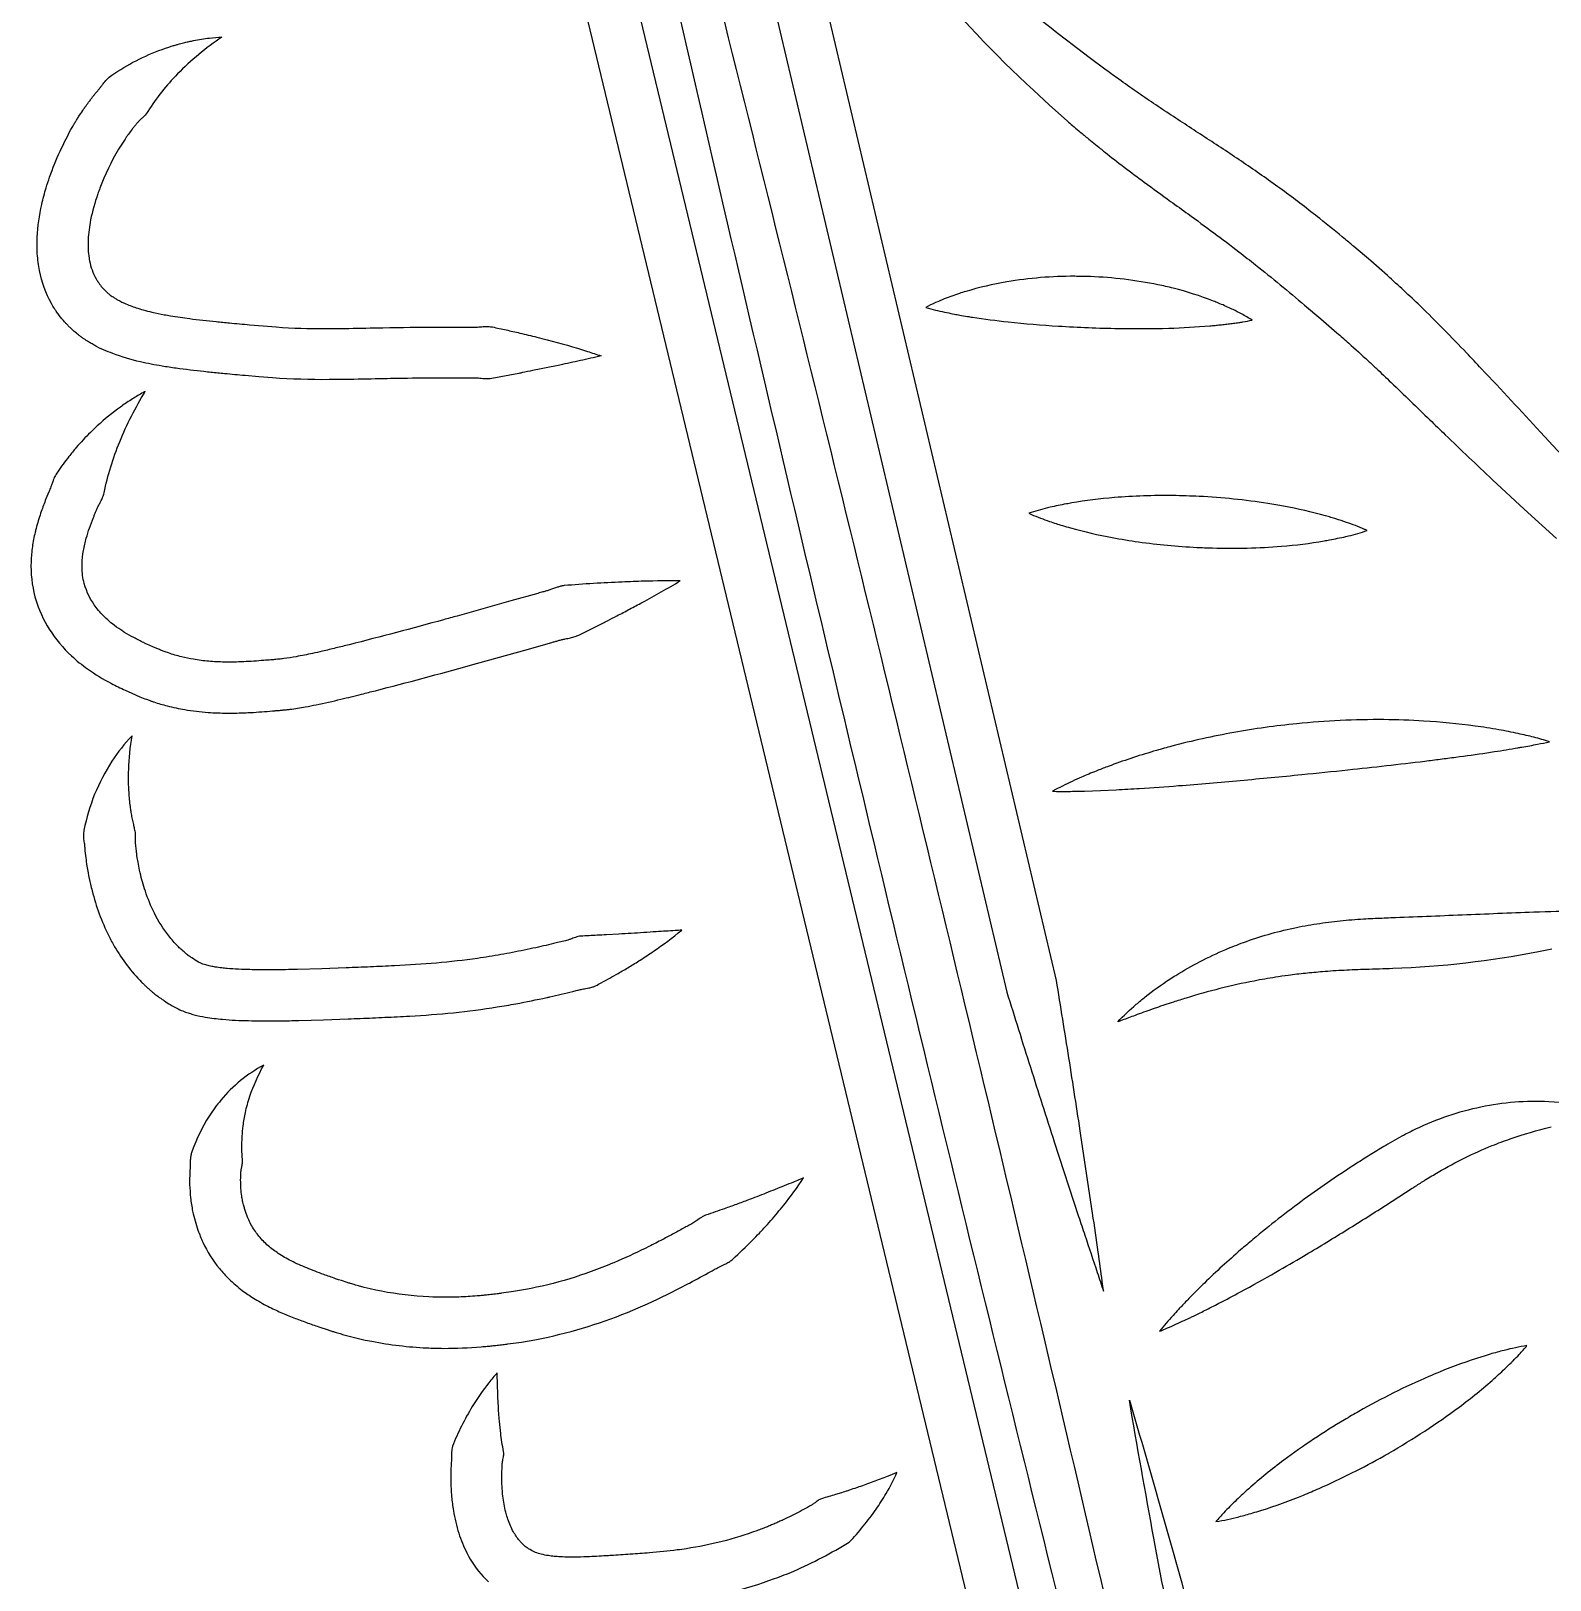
# Model space of a CAD drawing. Header units: millimetres. Extents: x 4236 to 5436, y 1579 to 2339.
# Drawn here: x 4721.5 to 4770.7, y 2014.5 to 2064.7 of the extents above; entities that cross this region are included whole.
import ezdxf

# ---------------------------------------------------------------- set-up
doc = ezdxf.new("R2010")
doc.units = ezdxf.units.MM
doc.layers.add('Default', color=70, linetype='Continuous')

msp = doc.modelspace()

# ---------------------------------------------------------------- linework, layer by layer
at = {"layer": 'Default'}
for points in [[(4763.026, 1971.17, -0.001033), (4762.717, 1972.191, -0.000412), (4761.803, 1975.256), (4760.602, 1979.346, -0.001171), (4759.414, 1983.44, -0.000652), (4758.238, 1987.536), (4734.322, 2086.89), (4733.502, 2091.072), (4732.698, 2095.259), (4731.911, 2099.449, -0.000465), (4731.336, 2102.595, -0.001216), (4731.149, 2103.645, -0.001217), (4731.46, 2102.625, -0.000464), (4732.38, 2099.562), (4733.584, 2095.472), (4734.773, 2091.378), (4735.945, 2087.281), (4759.845, 1987.923, -0.000978), (4761.066, 1981.648, -0.000585), (4761.465, 1979.554), (4762.257, 1975.365, -0.000412), (4762.837, 1972.22, -0.001033)], [(4737.867, 2085.845, 0.000527), (4738.785, 2081.712, 0.001195), (4741.588, 2069.327, 0.002596), (4749.33, 2036.363, 0.002761), (4757.418, 2003.482, 0.00124), (4760.553, 1991.176, 0.003664), (4765.966, 1970.712, 0.001679), (4764.21, 1978.996, 0.00312), (4758.682, 2003.786, 0.002663), (4750.937, 2036.749, 0.002733), (4742.847, 2069.63, 0.000373), (4741.809, 2073.733, 0.001503), (4738.652, 2086.034, 0.000332), (4737.58, 2090.129, 0.001539), (4735.412, 2098.314, 0.001425), (4734.301, 2102.4, 0.002268), (4736.059, 2094.116, 0.000665)], [(4725.151, 2061.923, -0.002247), (4725.105, 2061.884, 0.013275), (4725.053, 2061.833, 0.012126), (4724.987, 2061.761, 0.00061), (4724.924, 2061.687, -0.003417), (4724.877, 2061.632, 0.003741), (4724.802, 2061.537, -0.002744), (4724.687, 2061.381, 0.004937), (4724.63, 2061.303, 0.006879), (4724.575, 2061.223), (4724.367, 2060.896, 0.040756), (4723.762, 2059.629, 0.006422), (4723.694, 2059.443, 0.036027), (4723.46, 2058.6, 0.034895), (4723.381, 2057.96, 0.023383), (4723.382, 2057.652, 0.026894), (4723.412, 2057.359, 0.008463), (4723.426, 2057.279, 0.079853), (4723.638, 2056.696, 0.026643), (4723.696, 2056.599, -0.004045), (4723.803, 2056.448, -0.008581), (4723.854, 2056.394, 0.000622), (4723.916, 2056.327, 0.020481), (4724.012, 2056.239, 0.026505), (4724.099, 2056.167, 0.006068), (4724.162, 2056.122, -0.001429), (4724.259, 2056.055, 0.007187), (4724.313, 2056.025, 0.000901), (4724.404, 2055.976), (4724.477, 2055.935), (4724.557, 2055.901, 0.025675), (4724.937, 2055.755, 0.011187), (4725.165, 2055.685, 0.011172), (4725.449, 2055.612, 0.011493), (4725.845, 2055.529, 0.004603), (4726.048, 2055.493, 0.009316), (4726.672, 2055.402, 0.004297), (4727.096, 2055.351, 0.002639), (4727.526, 2055.305, 0.000953), (4727.741, 2055.283, 0.001759), (4727.958, 2055.262, 0.001177), (4728.612, 2055.203), (4729.05, 2055.165), (4729.477, 2055.131, 0.01873), (4731.069, 2055.077, 0.001078), (4731.177, 2055.078, 0.003181), (4731.828, 2055.085, 0.000816), (4732.929, 2055.107, -0.003736), (4734.705, 2055.129), (4735.649, 2055.129, -0.001196), (4735.76, 2055.129, 0.003565), (4735.871, 2055.128, 0.005647), (4735.954, 2055.129, 0.008015), (4736.038, 2055.133, -0.003071), (4736.232, 2055.146, -0.018535), (4736.343, 2055.146, -0.024707), (4736.482, 2055.132, -0.003049), (4736.925, 2055.036, -0.001362), (4737.367, 2054.936, -0.001811), (4737.918, 2054.802, -0.004659), (4738.249, 2054.717, -0.012988), (4739.563, 2054.34, -0.005732), (4739.999, 2054.197, -0.005257), (4739.331, 2054.041, -0.003505), (4738.665, 2053.897, -0.001264), (4738.223, 2053.806, -0.002965), (4738.002, 2053.76, -0.00126), (4737.782, 2053.716, 0.001553), (4737.451, 2053.651, 0.001091), (4737.341, 2053.628), (4736.462, 2053.46, -0.03193), (4736.353, 2053.449, -0.019518), (4736.216, 2053.451, -0.002799), (4736.025, 2053.468, 0.008397), (4735.943, 2053.472, 0.005929), (4735.806, 2053.475, 0.001644), (4735.697, 2053.476, -0.002778), (4735.587, 2053.476), (4734.712, 2053.476, 0.002983), (4733.399, 2053.462, 0.000874), (4732.96, 2053.454, -0.000831), (4731.857, 2053.432, -0.00267), (4731.185, 2053.424, -0.019466), (4729.359, 2053.482), (4728.907, 2053.518), (4728.467, 2053.556, -0.001192), (4727.803, 2053.616, -0.001726), (4727.58, 2053.638, -0.001777), (4727.134, 2053.684, -0.008711), (4726.232, 2053.793, -0.006264), (4725.774, 2053.863, -0.005632), (4725.426, 2053.926, -0.008642), (4725.075, 2054.002, -0.033609), (4724.178, 2054.27, -0.013894), (4723.874, 2054.395), (4723.753, 2054.449), (4723.632, 2054.514, 0.001914), (4723.571, 2054.547, -0.001065), (4723.511, 2054.58, -0.007135), (4723.391, 2054.648, -0.001025), (4723.244, 2054.747, -0.005069), (4723.156, 2054.808, -0.008983), (4723.07, 2054.872, -0.023069), (4722.931, 2054.989, -0.025527), (4722.794, 2055.11, -0.009931), (4722.717, 2055.188, -0.005812), (4722.643, 2055.269, -0.001457), (4722.52, 2055.406, 0.001283), (4722.433, 2055.524, -0.005396), (4722.348, 2055.643, -0.008275), (4722.287, 2055.733, -0.022493), (4722.194, 2055.889, -0.079268), (4721.805, 2056.957, -0.032211), (4721.734, 2057.5, -0.027517), (4721.729, 2058.031, -0.044625), (4721.877, 2059.104, -0.018506), (4722.02, 2059.642, -0.010228), (4722.133, 2059.989, -0.044567), (4722.88, 2061.627, -0.002755), (4722.941, 2061.733, -0.003096), (4723.006, 2061.837, -0.001813), (4723.072, 2061.942, -0.001079), (4723.205, 2062.15, -0.008733), (4723.276, 2062.251, -0.002871), (4723.312, 2062.301, -0.003137), (4723.422, 2062.45, 0.00288), (4723.496, 2062.55, -0.010901), (4723.552, 2062.623, -0.006182), (4723.611, 2062.695, -0.000522), (4723.691, 2062.789, 0.004867), (4723.75, 2062.86, 0.009064), (4723.807, 2062.933, -0.005293), (4723.864, 2063.007, -0.024381), (4723.985, 2063.148, -0.036846), (4724.148, 2063.29, -0.064795), (4725.776, 2064.127, -0.004022), (4725.889, 2064.167, -0.010448), (4726.03, 2064.214, -0.004005), (4726.115, 2064.241, -0.002595), (4726.228, 2064.274, -0.00059), (4726.342, 2064.307, -0.000862), (4726.513, 2064.35, -0.004545), (4726.656, 2064.383, -0.008118), (4726.799, 2064.413, -0.018837), (4727.315, 2064.494, -0.018304), (4727.717, 2064.526, 0.050539), (4726.275, 2063.33, 0.052728), (4725.315, 2062.119, -0.065813), (4725.196, 2061.965, -0.015126)], [(4760.404, 2055.24, 0.001298), (4760.49, 2055.251, 0.003605), (4760.661, 2055.275, 0.004044), (4760.791, 2055.295, 0.013408), (4761.096, 2055.353, 0.020007), (4760.752, 2055.556, 0.010997), (4760.479, 2055.695, 0.00331), (4760.401, 2055.732, 0.012754), (4760.005, 2055.907, 0.003257), (4759.845, 2055.972, 0.031911), (4758.542, 2056.386, 0.010341), (4758.044, 2056.5, 0.041759), (4755.856, 2056.762, 0.009142), (4755.347, 2056.773, 0.042628), (4753.149, 2056.593, 0.031185), (4751.817, 2056.281, 0.004818), (4751.612, 2056.216, 0.014525), (4751.123, 2056.039, 0.011237), (4750.841, 2055.92, 0.018424), (4750.522, 2055.764, 0.004193), (4750.608, 2055.739, 0.011492), (4750.907, 2055.663, 0.006426), (4751.203, 2055.598, 0.005945), (4751.455, 2055.548, 0.002515), (4751.622, 2055.518, 0.001537), (4751.872, 2055.474, 0.001637), (4752.038, 2055.448, 0.012297), (4753.191, 2055.297, 0.01197), (4754.819, 2055.16, 0.004663), (4755.792, 2055.111, 0.00548), (4756.765, 2055.083, 0.011894), (4758.398, 2055.092, 0.013634), (4759.727, 2055.168, 0.001097), (4759.895, 2055.184, 0.001853), (4760.064, 2055.2, 0.002965), (4760.234, 2055.219, 0.004131)], [(4722.174, 2049.953, -0.00679), (4722.141, 2049.87, -0.001244), (4722.106, 2049.788), (4722.014, 2049.564, 0.001301), (4721.992, 2049.507, 0.011518), (4721.842, 2049.098, 0.018238), (4721.694, 2048.605, 0.005534), (4721.662, 2048.477, 0.022518), (4721.574, 2048.014, 0.027304), (4721.531, 2047.529, 0.073818), (4721.658, 2046.387, 0.005064), (4721.677, 2046.317, 0.068754), (4722.122, 2045.334, 0.065686), (4722.84, 2044.472, 0.031939), (4723.363, 2044.048, 0.033542), (4724.136, 2043.576, 0.012876), (4724.58, 2043.358), (4724.794, 2043.259), (4725.059, 2043.147, 0.016333), (4725.269, 2043.065, -0.003023), (4725.33, 2043.043, 0.002872), (4725.421, 2043.01, 0.008498), (4725.512, 2042.979, 0.017539), (4725.946, 2042.853, 0.018494), (4726.511, 2042.732, 0.025271), (4727.268, 2042.641, 0.016328), (4727.89, 2042.618, 0.012042), (4728.5, 2042.63, 0.003489), (4728.739, 2042.643, 0.003808), (4729.092, 2042.667, 0.00213), (4729.439, 2042.696, 0.000925), (4729.553, 2042.705, 0.001816), (4729.673, 2042.716, 0.003067), (4729.796, 2042.729, 0.004322), (4729.922, 2042.743, 0.013743), (4730.416, 2042.819, 0.004997), (4730.771, 2042.888, 0.008281), (4731.572, 2043.067, 0.002278), (4732.243, 2043.232, 0.000867), (4732.687, 2043.345, 0.004743), (4735.775, 2044.17), (4737.529, 2044.662), (4738.402, 2044.908, 0.002887), (4738.512, 2044.938, -0.001482), (4738.621, 2044.969, -0.005853), (4738.73, 2044.999, -0.010203), (4738.841, 2045.024, 0.002161), (4739.008, 2045.058, 0.01775), (4739.159, 2045.097, 0.034365), (4739.278, 2045.144), (4740.103, 2045.559, -0.000733), (4740.206, 2045.612, -0.000621), (4740.515, 2045.771, 0.001688), (4740.721, 2045.878, 0.003248), (4740.926, 2045.987, 0.002256), (4741.337, 2046.207, 0.004952), (4741.951, 2046.546, 0.006654), (4742.561, 2046.902, 0.01012), (4741.387, 2046.892, 0.003693), (4740.687, 2046.866, 0.00434), (4739.757, 2046.819, 0.005886), (4738.801, 2046.75, 0.028273), (4738.689, 2046.728, 0.01802), (4738.58, 2046.696, 0.002994), (4738.338, 2046.61, -0.008083), (4738.229, 2046.577, -0.003539), (4738.119, 2046.546, 0.00101), (4737.955, 2046.499), (4737.08, 2046.253), (4735.334, 2045.763, -0.000559), (4734.898, 2045.643, -0.005225), (4731.841, 2044.835, -0.001087), (4731.406, 2044.728, -0.002855), (4730.972, 2044.624, -0.003451), (4730.65, 2044.552, -0.008455), (4730.124, 2044.446, -0.014063), (4729.72, 2044.384, -0.005801), (4729.569, 2044.367, -0.002427), (4729.465, 2044.357, -0.001406), (4729.299, 2044.343, -0.001327), (4729.077, 2044.324, -0.003404), (4728.748, 2044.3, -0.005067), (4728.425, 2044.282, -0.002179), (4728.319, 2044.278, -0.013094), (4727.796, 2044.272, -0.017468), (4727.286, 2044.298, -0.021987), (4726.791, 2044.362, -0.016123), (4726.405, 2044.443, -0.020432), (4725.981, 2044.566, 0.0025), (4725.843, 2044.616, -0.005955), (4725.785, 2044.637, -0.016528), (4725.66, 2044.688), (4725.476, 2044.765), (4725.278, 2044.856, -0.002431), (4725.182, 2044.901, -0.011676), (4724.862, 2045.063, -0.016566), (4724.562, 2045.235, -0.007399), (4724.44, 2045.313, -0.020286), (4724.172, 2045.506, -0.021413), (4723.964, 2045.684, -0.04438), (4723.641, 2046.04, -0.094601), (4723.254, 2046.816, -0.061141), (4723.182, 2047.347, -0.039385), (4723.211, 2047.78, -0.028634), (4723.294, 2048.19, -0.005163), (4723.32, 2048.283, -0.01491), (4723.424, 2048.615, -0.010788), (4723.551, 2048.953, 0.001701), (4723.59, 2049.051, -0.002513), (4723.631, 2049.15, -0.006624), (4723.673, 2049.249, -0.010666), (4723.726, 2049.36, 0.001448), (4723.785, 2049.469, 0.008363), (4723.822, 2049.543, 0.018364), (4723.85, 2049.607, 0.036982), (4723.896, 2049.756, -0.045187), (4724.402, 2051.412, -0.039559), (4725.228, 2053.041, 0.005262), (4725.124, 2052.984, 0.014998), (4724.77, 2052.77, 0.009787), (4724.424, 2052.537, 0.029797), (4723.676, 2051.927, 0.010558), (4723.455, 2051.717, 0.018915), (4722.993, 2051.222, 0.010897), (4722.757, 2050.933, 0.013774), (4722.386, 2050.43, 0.019247), (4722.339, 2050.357, 0.035924), (4722.269, 2050.215, 0.004416), (4722.234, 2050.119, -0.002628), (4722.195, 2050.008, -0.00738)], [(4763.645, 2048.962, 0.001929), (4763.476, 2049.011, 0.022105), (4762.117, 2049.325, 0.006883), (4761.606, 2049.413, 0.026518), (4759.384, 2049.64, 0.00935), (4758.527, 2049.667, 0.023953), (4756.633, 2049.602, 0.021784), (4755.25, 2049.428, 0.001993), (4755.077, 2049.397, 0.005032), (4754.816, 2049.346, 0.00714), (4754.556, 2049.289, 0.001932), (4754.469, 2049.268, 0.009689), (4754.164, 2049.189, 0.014455), (4753.859, 2049.095, 0.004549), (4753.943, 2049.057, 0.012941), (4754.237, 2048.937, 0.008238), (4754.532, 2048.831, 0.010474), (4754.955, 2048.695, 0.003247), (4755.209, 2048.621, 0.021912), (4756.567, 2048.307, 0.011339), (4757.419, 2048.168, 0.021626), (4759.3, 2047.989, 0.00566), (4759.815, 2047.969, 0.027986), (4762.051, 2048.025, 0.021985), (4763.434, 2048.199, 0.001927), (4763.608, 2048.231, 0.005018), (4763.868, 2048.282, 0.007213), (4764.129, 2048.34, 0.001972), (4764.216, 2048.36, 0.009816), (4764.521, 2048.44, 0.014553), (4764.826, 2048.535, 0.004573), (4764.742, 2048.573, 0.01305), (4764.448, 2048.694, 0.008375), (4764.152, 2048.8, 0.008945), (4763.814, 2048.911, 0.002996)], [(4769.839, 2041.515, 0.002448), (4770.093, 2041.561, 0.003614), (4770.348, 2041.609, 0.007532), (4770.731, 2041.692, 0.013473), (4770.228, 2041.835, 0.009077), (4769.722, 2041.954, 0.010465), (4769.087, 2042.079, 0.003543), (4768.704, 2042.144, 0.004983), (4768.321, 2042.2, 0.018405), (4766.654, 2042.362, 0.013535), (4765.368, 2042.406, 0.026586), (4762.542, 2042.272, 0.019711), (4760.504, 2041.989, 0.021897), (4758.494, 2041.544, 0.005037), (4757.997, 2041.407, 0.018688), (4756.527, 2040.925, 0.001368), (4756.406, 2040.88, 0.004887), (4756.044, 2040.74, 0.008677), (4755.567, 2040.539, 0.005833), (4755.271, 2040.407, 0.01686), (4754.629, 2040.085, 0.010139), (4755.151, 2040.081, 0.002826), (4755.409, 2040.086, 0.001197), (4755.667, 2040.092), (4756.18, 2040.11), (4756.691, 2040.134, 0.002576), (4757.452, 2040.179, 0.002784), (4758.712, 2040.267, 0.003273), (4760.714, 2040.437, 0.001746), (4762.706, 2040.627, 0.001498), (4764.199, 2040.78, 0.004297), (4766.693, 2041.063, 0.000925), (4767.193, 2041.126, 0.001258), (4767.694, 2041.191, 0.003992), (4768.7, 2041.331, 0.000675), (4768.952, 2041.37, 0.001873), (4769.332, 2041.429, 0.003145), (4769.712, 2041.493, 0.000927)], [(4725.471, 2033.574, 0.010643), (4725.516, 2033.535, 0.01888), (4725.635, 2033.444, 0.004671), (4725.708, 2033.392, -0.000508), (4725.807, 2033.324, -0.003289), (4725.857, 2033.289, 0.020615), (4726.035, 2033.172, 0.023937), (4726.302, 2033.029, 0.022075), (4726.495, 2032.946, 0.013767), (4726.657, 2032.89, 0.009556), (4726.815, 2032.844, 0.01946), (4727.176, 2032.766, 0.01258), (4727.461, 2032.724, 0.007796), (4727.736, 2032.695, 0.015349), (4728.579, 2032.651, 0.003846), (4728.99, 2032.645, 0.004715), (4729.601, 2032.646, 0.003358), (4730.206, 2032.657), (4731.007, 2032.682), (4731.801, 2032.71, 0.000536), (4732.198, 2032.725, 0.001709), (4732.996, 2032.759, 0.001325), (4733.396, 2032.778, 0.002151), (4733.798, 2032.8, 0.010548), (4735.215, 2032.91, 0.015232), (4736.639, 2033.095, 0.00586), (4737.244, 2033.199, 0.007826), (4738.242, 2033.401, 0.000669), (4738.341, 2033.423, 0.005952), (4739.084, 2033.598, 0.001409), (4739.232, 2033.635, -0.005444), (4739.356, 2033.664, -0.008059), (4739.431, 2033.68, 0.000367), (4739.506, 2033.692, 0.006288), (4739.607, 2033.711, 0.021685), (4739.73, 2033.743, 0.034588), (4739.825, 2033.782, 0.003563), (4740.009, 2033.879, 0.003651), (4740.283, 2034.029, 0.001758), (4740.555, 2034.181, 0.000668), (4740.734, 2034.287, 0.001749), (4740.912, 2034.394, 0.003369), (4741.089, 2034.502, 0.004972), (4741.264, 2034.613, 0.007722), (4741.697, 2034.899, 0.021756), (4742.613, 2035.582, 0.000872), (4742.406, 2035.57, 0.001795), (4741.789, 2035.531, -0.000696), (4740.978, 2035.479, 0.004912), (4740.577, 2035.454), (4740.176, 2035.433, -0.001945), (4739.878, 2035.417, -0.001724), (4739.346, 2035.391, 0.028009), (4739.263, 2035.375, 0.020364), (4739.171, 2035.348, 0.002332), (4739.011, 2035.292, -0.009533), (4738.919, 2035.263, -0.00642), (4738.849, 2035.243, -0.004658), (4738.639, 2035.191, -0.000969), (4738.545, 2035.168, -0.005475), (4737.888, 2035.016, -0.00638), (4737.133, 2034.861, -0.007925), (4736.377, 2034.727, -0.004764), (4735.999, 2034.67, -0.013674), (4734.667, 2034.519, -0.008963), (4733.312, 2034.429, -0.002231), (4732.528, 2034.393, -0.001075), (4731.739, 2034.363), (4730.948, 2034.334), (4730.165, 2034.31, -0.002201), (4729.776, 2034.302, -0.00439), (4729.195, 2034.297, -0.005715), (4728.622, 2034.304, -0.015116), (4727.882, 2034.342, -0.007589), (4727.707, 2034.359, -0.011397), (4727.499, 2034.388, -0.011662), (4727.345, 2034.417, -0.011309), (4727.191, 2034.456, -0.008321), (4727.101, 2034.485, -0.019462), (4727.008, 2034.524, -0.009753), (4726.955, 2034.551, -0.040006), (4726.74, 2034.689, -0.000769), (4726.659, 2034.744, -0.007305), (4726.595, 2034.789, -0.02428), (4726.49, 2034.878, -0.001403), (4726.385, 2034.967, -0.02579), (4726.285, 2035.064, -0.030877), (4725.993, 2035.396, -0.049498), (4725.529, 2036.135, -0.037039), (4725.234, 2036.852, -0.021694), (4725.066, 2037.443, -0.00262), (4725.047, 2037.529, -0.009452), (4724.996, 2037.789, -0.008394), (4724.963, 2037.989, -0.00933), (4724.944, 2038.141), (4724.923, 2038.312, -0.000854), (4724.918, 2038.376, -0.012473), (4724.916, 2038.484, 0.014621), (4724.92, 2038.7, 0.042726), (4724.887, 2038.872, -0.007656), (4724.871, 2038.937, -0.004215), (4724.856, 2039.003, 0.002282), (4724.816, 2039.18, -0.002567), (4724.785, 2039.359, -0.002653), (4724.774, 2039.427, -0.007476), (4724.75, 2039.587, -0.012359), (4724.723, 2039.819, -0.007608), (4724.705, 2040.054, -0.002938), (4724.692, 2040.293, -0.015207), (4724.694, 2040.779, -0.031501), (4724.804, 2041.883, 0.04591), (4724.151, 2041.06, 0.095923), (4723.246, 2038.826, 0.020263), (4723.234, 2038.742, 0.036979), (4723.23, 2038.602, 0.006341), (4723.235, 2038.532, 0.003091), (4723.257, 2038.379, -0.008814), (4723.269, 2038.267, 0.002287), (4723.277, 2038.156), (4723.304, 2037.933, 0.01089), (4723.341, 2037.661, 0.00457), (4723.378, 2037.447, 0.010488), (4723.456, 2037.07, 0.005699), (4723.509, 2036.857, 0.023798), (4723.739, 2036.118, 0.029196), (4724.05, 2035.397, 0.015392), (4724.239, 2035.047, 0.065638), (4725.119, 2033.893, 0.017551), (4725.202, 2033.809, 0.008517), (4725.267, 2033.749, 0.004611), (4725.335, 2033.69, 0.000441), (4725.426, 2033.613, -0.002345)], [(4726.686, 2028.013, 0.003234), (4726.685, 2027.952), (4726.674, 2027.709), (4726.668, 2027.465, 0.004509), (4726.67, 2027.341, 0.018993), (4726.7, 2026.908, 0.023654), (4726.767, 2026.473, 0.013642), (4726.843, 2026.164, 0.017989), (4726.939, 2025.859, 0.027621), (4727.1, 2025.473, 0.06524), (4727.634, 2024.621, 0.025957), (4727.94, 2024.284, 0.03629), (4728.376, 2023.908, 0.020463), (4728.734, 2023.662, 0.021542), (4729.206, 2023.394, 0.013471), (4729.627, 2023.196, 0.010452), (4730.044, 2023.023, 0.006565), (4730.454, 2022.87, 0.002306), (4730.855, 2022.728), (4730.954, 2022.694), (4731.061, 2022.659), (4731.274, 2022.59, 0.006871), (4731.381, 2022.556, 0.00645), (4731.542, 2022.508, 0.001401), (4731.704, 2022.463), (4731.92, 2022.404), (4732.138, 2022.353), (4732.356, 2022.302), (4732.576, 2022.259, 0.036227), (4734.348, 2022.047, 0.01138), (4734.904, 2022.032, 0.021297), (4736.12, 2022.082, 0.000831), (4736.229, 2022.091, 0.002054), (4736.393, 2022.107, 0.003311), (4736.555, 2022.124, 0.001325), (4736.716, 2022.141, 0.002196), (4736.822, 2022.154, 0.00515), (4736.984, 2022.175), (4737.421, 2022.236), (4737.855, 2022.311, 0.007413), (4738.287, 2022.399, 0.048342), (4741.208, 2023.347, 0.004383), (4741.507, 2023.479, 0.014761), (4742.766, 2024.097, 0.000736), (4742.861, 2024.147, 0.003709), (4743.56, 2024.525, 0.000706), (4743.702, 2024.604, -0.003066), (4743.773, 2024.642, -0.009652), (4743.942, 2024.727, 0.004827), (4744.04, 2024.774, 0.019473), (4744.17, 2024.847, 0.036322), (4744.268, 2024.92, 0.012246), (4744.902, 2025.53, 0.001931), (4745.13, 2025.768, 0.00352), (4745.28, 2025.927, 0.008839), (4745.499, 2026.172, 0.011569), (4745.92, 2026.674, 0.023597), (4746.562, 2027.554, -0.000528), (4746.161, 2027.39, -0.001697), (4745.565, 2027.15, -0.00337), (4744.974, 2026.917, -0.001636), (4744.582, 2026.769, -0.002296), (4744.386, 2026.697, -0.0039), (4744.19, 2026.627, -0.003407), (4743.996, 2026.556, -0.00302), (4743.703, 2026.454, -0.000923), (4743.387, 2026.346, 0.031668), (4743.296, 2026.303, 0.019325), (4743.211, 2026.25, 0.001875), (4743.066, 2026.15, -0.011104), (4743.003, 2026.109, -0.007844), (4742.938, 2026.071, -0.005309), (4742.851, 2026.022, 0.000875), (4742.719, 2025.949, -0.001689), (4742.358, 2025.753, -0.002748), (4741.998, 2025.561, -0.005021), (4741.548, 2025.33, -0.014435), (4740.553, 2024.865, -0.003291), (4740.371, 2024.787, -0.052536), (4737.551, 2023.936), (4737.165, 2023.869), (4736.776, 2023.815, -0.005335), (4736.629, 2023.796, -0.002207), (4736.528, 2023.784, -0.001413), (4736.328, 2023.762, -0.002795), (4736.18, 2023.747, -0.001652), (4735.983, 2023.729, -0.01113), (4735.397, 2023.694, -0.021961), (4734.425, 2023.699, -0.036499), (4732.891, 2023.882), (4732.702, 2023.919), (4732.514, 2023.963), (4732.327, 2024.006), (4732.141, 2024.058, -0.000704), (4732.048, 2024.083, -0.002545), (4731.956, 2024.109, -0.003808), (4731.886, 2024.13, -0.009798), (4731.772, 2024.167), (4731.589, 2024.226), (4731.497, 2024.255), (4731.4, 2024.289, -0.002984), (4731.015, 2024.425, -0.004574), (4730.735, 2024.529, -0.00667), (4730.465, 2024.636, -0.008966), (4730.206, 2024.747, -0.011479), (4729.958, 2024.866, -0.027747), (4729.543, 2025.107, -0.032954), (4729.215, 2025.355, -0.045849), (4728.915, 2025.665, -0.019241), (4728.798, 2025.82, -0.050966), (4728.587, 2026.196, -0.013954), (4728.546, 2026.286, -0.028372), (4728.458, 2026.53, -0.008777), (4728.426, 2026.646, -0.008038), (4728.387, 2026.804, -0.01408), (4728.359, 2026.966, -0.017802), (4728.332, 2027.214, -0.013471), (4728.322, 2027.489, 0.001009), (4728.324, 2027.596, -0.005373), (4728.327, 2027.682, -0.023234), (4728.341, 2027.812), (4728.359, 2027.909, 0.009137), (4728.381, 2028.033, 0.02156), (4728.382, 2028.093, 0.002958), (4728.38, 2028.16, -0.018668), (4728.362, 2028.483, -0.019438), (4728.372, 2028.906, -0.01806), (4728.402, 2029.24, -0.020355), (4728.475, 2029.67, -0.0276), (4728.621, 2030.199, -0.046111), (4729.069, 2031.206, 0.098387), (4727.684, 2030.077, 0.032097), (4727.303, 2029.556, 0.053859), (4726.749, 2028.43, 0.036209), (4726.714, 2028.314, 0.027828), (4726.695, 2028.195, 0.018208), (4726.687, 2028.074, 0.005553)], [(4760.443, 2016.973, 0.00185), (4760.376, 2016.907, 0.007559), (4760.179, 2016.704, 0.015381), (4759.926, 2016.417, 0.013043), (4760.302, 2016.487, 0.00928), (4760.668, 2016.574, 0.010008), (4761.118, 2016.698, 0.003097), (4761.384, 2016.779, 0.020845), (4762.765, 2017.279, 0.006565), (4763.268, 2017.492, 0.024746), (4765.372, 2018.55, 0.001755), (4765.529, 2018.64, 0.030162), (4767.805, 2020.129, 0.020931), (4768.944, 2021.055, 0.001842), (4769.081, 2021.179, 0.004793), (4769.286, 2021.369, 0.006895), (4769.487, 2021.565, 0.001884), (4769.554, 2021.631, 0.007661), (4769.75, 2021.835, 0.015502), (4770.003, 2022.122, 0.013155), (4769.627, 2022.052, 0.009418), (4769.26, 2021.966, 0.01007), (4768.81, 2021.843, 0.003023), (4768.544, 2021.762, 0.02103), (4767.163, 2021.262, 0.004414), (4766.827, 2021.121, 0.027396), (4764.557, 2019.989, 0.005203), (4764.088, 2019.716, 0.026384), (4762.126, 2018.408, 0.020726), (4760.986, 2017.482, 0.001902), (4760.849, 2017.358, 0.004802), (4760.644, 2017.169, 0.006821)]]:
    msp.add_lwpolyline(points, format="xyb", close=True, dxfattribs=at)
for points in [[(4739.742, 2090.359), (4753.148, 2033.574, 0.000328), (4753.529, 2032.36, 0.001307), (4754.297, 2029.935, 0.001141), (4754.687, 2028.724), (4755.474, 2026.303, -0.000315), (4755.676, 2025.699, 0.001002), (4756.079, 2024.491, 0.001723), (4756.284, 2023.888, 0.000862), (4756.242, 2024.204, 0.001771), (4756.109, 2025.15, -0.000628), (4755.929, 2026.411), (4755.55, 2028.928, 0.001849), (4755.16, 2031.442, 0.000656), (4754.757, 2033.954), (4741.351, 2090.739, 0.000552)], [(4747.418, 2070.712, 0.063665), (4754.008, 2062.802), (4754.535, 2062.317), (4755.105, 2061.81, 0.006982), (4755.275, 2061.662, 0.002472), (4755.482, 2061.489, -0.002542), (4755.62, 2061.374, 0.003225), (4755.758, 2061.258, 0.00265), (4755.967, 2061.087, 0.000461), (4756.177, 2060.918, 0.001398), (4756.318, 2060.805, 0.009766), (4757.599, 2059.825, 0.003129), (4758.456, 2059.202, -0.00111), (4759.021, 2058.794, -0.003017), (4759.854, 2058.184, -0.005032), (4760.671, 2057.565, -0.003706), (4761.209, 2057.144, -0.004352), (4762.008, 2056.499, -0.003001), (4762.798, 2055.84), (4763.324, 2055.395), (4763.842, 2054.945, -0.003569), (4764.227, 2054.607, -0.004166), (4764.856, 2054.035, -0.001764), (4765.106, 2053.804, -0.002835), (4765.604, 2053.332, -0.002003), (4766.853, 2052.124, 0.00089), (4767.357, 2051.636, 0.00413), (4768.887, 2050.183), (4769.916, 2049.222), (4770.958, 2048.275, 0.003603)], [(4771.39, 2050.692), (4770.44, 2051.722, 0.003253), (4768.53, 2053.777, 0.001355), (4768.045, 2054.289, 0.004117), (4767.305, 2055.055, 0.006357), (4766.539, 2055.816, 0.008949), (4765.48, 2056.798), (4764.941, 2057.271), (4764.397, 2057.735, 0.001475), (4764.122, 2057.965, 0.005365), (4763.287, 2058.644, 0.009651), (4762.143, 2059.519, 0.008371), (4760.969, 2060.351, 0.006106), (4759.786, 2061.139, -0.000682), (4758.621, 2061.9, -0.002166), (4758.048, 2062.28, -0.003387), (4757.482, 2062.664, -0.001757), (4757.341, 2062.761, -0.002935), (4757.061, 2062.958, -0.001776), (4756.783, 2063.157, -0.000634), (4756.367, 2063.459), (4755.814, 2063.866), (4755.266, 2064.283, -0.017425), (4750.989, 2067.809, -0.003222)], [(4770.81, 2034.971, -0.003481), (4770.373, 2034.882, -0.03928), (4765.656, 2034.337, 0.000209), (4764.785, 2034.31, 0.004103), (4764.077, 2034.281, 0.007826), (4763.378, 2034.235, 0.001816), (4763.1, 2034.211, 0.003003), (4762.822, 2034.184, 0.009371), (4762.268, 2034.117, 0.004004), (4761.853, 2034.057, 0.01168), (4761.163, 2033.936, 0.027432), (4758.959, 2033.384, 0.005321), (4758.545, 2033.255, 0.005022), (4757.994, 2033.069, 0.000977), (4757.856, 2033.021, 0.002751), (4757.58, 2032.922, 0.001465), (4757.303, 2032.82, -0.000332), (4756.884, 2032.665, -0.000524), (4756.743, 2032.613, -0.026043), (4757.343, 2033.182, -0.009889), (4757.633, 2033.421, -0.02392), (4758.43, 2033.996, -0.004544), (4758.621, 2034.119, -0.040206), (4760.242, 2034.959, -0.012322), (4760.813, 2035.184, -0.035742), (4762.438, 2035.651, -0.01454), (4763.194, 2035.79, -0.014282), (4763.953, 2035.888, -0.010077), (4764.708, 2035.948, -0.005051), (4765.302, 2035.978, -0.00176), (4765.594, 2035.989, 0.000866), (4767.904, 2036.083, -0.001361), (4770.224, 2036.173, -0.001784), (4771.683, 2036.219, -0.002179)], [(4772.124, 2029.824, 0.044888), (4770.71, 2030.022, 0.063699), (4768.512, 2029.849, 0.061903), (4766.395, 2029.132, 0.010377), (4766.022, 2028.943, 0.011986), (4765.426, 2028.608, 0.001194), (4765.199, 2028.471, 0.001571), (4764.974, 2028.333, 0.004824), (4764.527, 2028.052, 0.015767), (4762.786, 2026.861, 0.017197), (4761.124, 2025.562, 0.003794), (4760.722, 2025.219, 0.014287), (4759.55, 2024.149, 0.001855), (4759.361, 2023.963, 0.00421), (4759.081, 2023.68, 0.005795), (4758.805, 2023.391, 0.001721), (4758.714, 2023.294, 0.004042), (4758.534, 2023.096, 0.014278), (4758.098, 2022.585, 0.004451), (4758.285, 2022.662, 0.009564), (4758.835, 2022.908, 0.002071), (4759.076, 2023.021, 0.001434), (4759.195, 2023.078, 0.003467), (4759.552, 2023.254, 0.002366), (4760.023, 2023.493, 0.004548), (4760.72, 2023.862, 0.00528), (4761.864, 2024.498, 0.004064), (4762.766, 2025.023, 0.004746), (4764.099, 2025.831, 0.003097), (4765.417, 2026.659), (4766.286, 2027.219, -0.00105), (4766.393, 2027.289, -0.003937), (4766.708, 2027.489, -0.00729), (4767.128, 2027.743, -0.037052), (4768.879, 2028.603, -0.011861), (4769.458, 2028.82, -0.022966), (4770.784, 2029.212, -0.010176)], [(4744.166, 2014.129, 0.030766), (4745.619, 2014.568, 0.015009), (4746.247, 2014.816, 0.018818), (4747.16, 2015.253, 0.013721), (4748.042, 2015.747, 0.038156), (4748.912, 2016.82, 0.018281), (4749.236, 2017.323, 0.028388), (4749.589, 2018.004, -0.001167), (4749.274, 2017.881, -0.003111), (4748.81, 2017.704, -0.005238), (4748.353, 2017.539, 0.001004), (4748.276, 2017.513, 0.000196), (4748.05, 2017.436, -0.002587), (4747.938, 2017.399, -0.007888), (4747.749, 2017.34, -0.004175), (4747.6, 2017.293, -0.004318), (4747.377, 2017.226, -0.001973), (4747.145, 2017.16, 0.039778), (4747.085, 2017.135, 0.027584), (4747.03, 2017.102, 0.015008), (4746.977, 2017.064, -0.003851), (4746.889, 2016.997, -0.026396), (4746.796, 2016.937, 0.001351), (4746.651, 2016.856, -0.008544), (4746.392, 2016.715, -0.006575), (4746.129, 2016.583, -0.00663), (4746.03, 2016.534, -0.007013), (4745.864, 2016.456, -0.001074), (4745.729, 2016.396, 0.002818), (4745.595, 2016.336, 0.00251), (4745.459, 2016.28, -0.001171), (4745.323, 2016.224, -0.00341), (4745.221, 2016.183, -0.010288), (4745.049, 2016.12, -0.027773), (4743.925, 2015.773, -0.023846), (4742.765, 2015.539, -0.00541), (4742.469, 2015.497, -0.012773), (4741.567, 2015.404, -0.0023), (4740.948, 2015.359, -0.00068), (4740.321, 2015.317, -0.000742), (4740.166, 2015.307, -0.002098), (4739.858, 2015.29, -0.003389), (4739.554, 2015.276, -0.007756), (4739.108, 2015.266, -0.004766), (4738.963, 2015.266, -0.011407), (4738.682, 2015.275, -0.010884), (4738.482, 2015.29, -0.013488), (4738.294, 2015.314, -0.023263), (4738.064, 2015.359, -0.07263), (4737.698, 2015.508, -0.022765), (4737.602, 2015.571, 0.003385), (4737.545, 2015.614), (4737.47, 2015.681), (4737.398, 2015.755, -0.016682), (4737.33, 2015.834, -0.047428), (4737.135, 2016.133, -0.043942), (4736.965, 2016.544, -0.015504), (4736.913, 2016.724, -0.033858), (4736.819, 2017.236, -0.016175), (4736.791, 2017.573, -0.007573), (4736.786, 2017.744, -0.013125), (4736.792, 2018.145, 0.002033), (4736.797, 2018.233, -0.004609), (4736.801, 2018.303, -0.02168), (4736.818, 2018.426, 0.005613), (4736.837, 2018.513, 0.0199), (4736.847, 2018.584, 0.050068), (4736.84, 2018.692, -0.017826), (4736.749, 2019.296, -0.00798), (4736.726, 2019.49, -0.004027), (4736.708, 2019.685, 0.000177), (4736.688, 2019.923, -0.008179), (4736.653, 2020.571, -0.002558), (4736.643, 2020.902, -0.001522), (4736.635, 2021.238, 0.014982), (4736.362, 2020.914, 0.029026), (4735.826, 2020.144, 0.042717), (4735.186, 2018.858, 0.058239), (4735.157, 2018.671, 0.001997), (4735.159, 2018.55, -0.006051), (4735.155, 2018.463, -0.003035), (4735.15, 2018.376, 0.002626), (4735.139, 2018.201, 0.004553), (4735.134, 2018.026, 0.016949), (4735.14, 2017.493, 0.009368), (4735.159, 2017.223, 0.018627), (4735.216, 2016.77, 0.037306), (4735.391, 2016.038, 0.041204), (4735.652, 2015.402, 0.067243), (4736.179, 2014.638), (4736.348, 2014.467, 0.003022)], [(4759.37, 2008.433, -0.004606), (4757.914, 2015.875, -0.003767), (4757.119, 2020.357, -0.005054), (4759.192, 2013.061, -0.001933)]]:
    msp.add_lwpolyline(points, format="xyb", dxfattribs=at)

doc.saveas('drawing.dxf')
